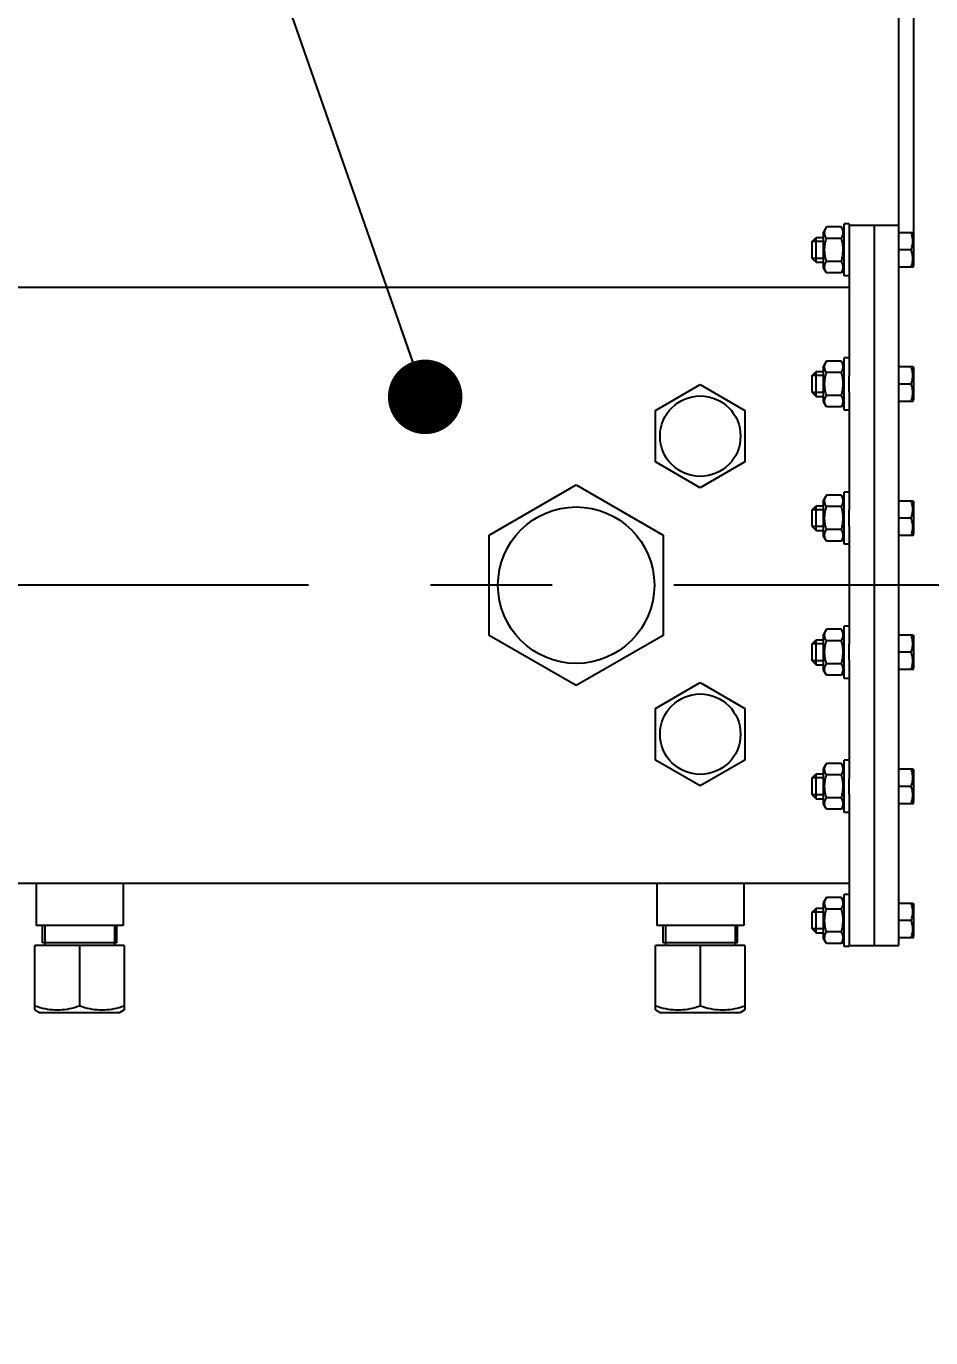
# Model space of a CAD drawing. Header units: millimetres. Extents: x 0 to 1189, y 0 to 841.
# Drawn here: x 1065.2 to 1101.6, y 705.6 to 758.4 of the extents above; entities that cross this region are included whole.
import ezdxf

# ---------------------------------------------------------------- set-up
doc = ezdxf.new("R2010")
doc.units = ezdxf.units.MM
doc.header["$LTSCALE"] = 65.395
doc.linetypes.add('CENTER', pattern=[0.6, 0.375, -0.075, 0.075, -0.075])
doc.layers.get('0').update_dxf_attribs({"linetype": 'CONTINUOUS'})
for name, color, linetype in [('ALL_AXIS', 7, 'CONTINUOUS'), ('ALL_CHAMFER', 7, 'CONTINUOUS'), ('ALL_DIMENSIONS', 7, 'CONTINUOUS')]:
    doc.layers.add(name, color=color, linetype=linetype)
doc.styles.get("Standard").update_dxf_attribs({"font": 'txt', "width": 0.7})
doc.dimstyles.new('DIMSTYLE_1', dxfattribs={"dimtxt": 3.5, "dimasz": 3, "dimexe": 0.18, "dimexo": 0.0625, "dimgap": 0.09, "dimtad": 1, "dimdec": 5, "dimlfac": 10, "dimdsep": 46, "dimtxsty": 'STANDARD', "dimblk": '_FILLED', "dimblk1": '_FILLED', "dimblk2": '_FILLED', "dimcen": 0.09, "dimadec": 0, "dimazin": 0, "dimtp": 2, "dimtm": 2, "dimtfac": 1, "dimtdec": 5, "dimtofl": 0, "dimtmove": 0, "dimatfit": 3, "dimldrblk": '_FILLED', "dimfxl": 1, "dimtolj": 1, "dimarcsym": 0})
doc.dimstyles.new('DIMSTYLE_5', dxfattribs={"dimtxt": 3.5, "dimasz": 3, "dimexe": 0.18, "dimexo": 0.0625, "dimgap": 0.09, "dimtad": 1, "dimdec": 5, "dimlfac": 10, "dimdsep": 46, "dimtxsty": 'STANDARD', "dimblk": '_FILLED', "dimblk1": '_FILLED', "dimblk2": '_FILLED', "dimcen": 0.09, "dimadec": 0, "dimazin": 0, "dimtp": 0.2, "dimtm": 0.2, "dimtfac": 1, "dimtdec": 5, "dimtofl": 0, "dimtmove": 0, "dimatfit": 3, "dimldrblk": '_FILLED', "dimfxl": 1, "dimtolj": 1, "dimarcsym": 0})
doc.dimstyles.get("Standard").update_dxf_attribs({"dimtxt": 3.5, "dimasz": 3, "dimexe": 0.18, "dimexo": 0.0625, "dimgap": 0.09, "dimtad": 1, "dimdec": 5, "dimdsep": 46, "dimtxsty": 'STANDARD', "dimblk": '_FILLED', "dimblk1": '_FILLED', "dimblk2": '_FILLED', "dimcen": 0.09, "dimadec": 0, "dimazin": 0, "dimtol": 1, "dimtp": 1e-05, "dimtm": 1e-05, "dimtfac": 1, "dimtdec": 5, "dimtofl": 0, "dimtmove": 0, "dimatfit": 3, "dimldrblk": '_FILLED', "dimfxl": 1, "dimtolj": 1, "dimarcsym": 0})

# ---------------------------------------------------------------- blocks, each defined once
blk = doc.blocks.new('_FILLED')
at = {"color": 0, "linetype": 'BYBLOCK'}
blk.add_solid([(0, 0), (-1, 0.167), (-1, -0.167)], dxfattribs=at)
blk = doc.blocks.new('*D7')
at = {"layer": 'ALL_DIMENSIONS', "color": 2, "linetype": 'CONTINUOUS'}
for p, q in [((27.718, 722.401), (27.718, 587.901)), ((1127.218, 613.901), (1127.218, 587.901)), ((27.718, 589.901), (577.468, 589.901)), ((1127.218, 589.901), (577.468, 589.901))]:
    blk.add_line(p, q, dxfattribs=at)
at = {"layer": 'ALL_DIMENSIONS', "color": 2, "linetype": 'CONTINUOUS', "xscale": 3, "yscale": 3, "zscale": 3, "rotation": 180}
blk.add_blockref('_FILLED', (27.718, 589.901), dxfattribs=at)
at = {"layer": 'ALL_DIMENSIONS', "color": 2, "linetype": 'CONTINUOUS', "xscale": 3, "yscale": 3, "zscale": 3}
blk.add_blockref('_FILLED', (1127.218, 589.901), dxfattribs=at)
blk = doc.blocks.new('*D8')
at = {"layer": 'ALL_DIMENSIONS', "color": 2, "linetype": 'CONTINUOUS'}
for p, q in [((27.718, 722.401), (27.718, 578.96)), ((1151.568, 722.551), (1151.568, 578.96)), ((27.718, 580.96), (589.643, 580.96)), ((1151.568, 580.96), (589.643, 580.96))]:
    blk.add_line(p, q, dxfattribs=at)
at = {"layer": 'ALL_DIMENSIONS', "color": 2, "linetype": 'CONTINUOUS', "xscale": 3, "yscale": 3, "zscale": 3, "rotation": 180}
blk.add_blockref('_FILLED', (27.718, 580.96), dxfattribs=at)
at = {"layer": 'ALL_DIMENSIONS', "color": 2, "linetype": 'CONTINUOUS', "xscale": 3, "yscale": 3, "zscale": 3}
blk.add_blockref('_FILLED', (1151.568, 580.96), dxfattribs=at)
blk = doc.blocks.new('*D10')
at = {"layer": 'ALL_DIMENSIONS', "color": 2, "linetype": 'CONTINUOUS'}
for p, q in [((1100.318, 771.657), (1100.318, 779.901)), ((1102.868, 749.251), (1102.868, 779.901)), ((1100.318, 777.901), (1086.454, 777.901)), ((1086.454, 777.901), (1101.593, 777.901)), ((1106.868, 777.901), (1101.593, 777.901)), ((1102.868, 777.901), (1106.868, 777.901)), ((1100.318, 750.401), (1100.318, 767.885))]:
    blk.add_line(p, q, dxfattribs=at)
at = {"layer": 'ALL_DIMENSIONS', "color": 2, "linetype": 'CONTINUOUS', "xscale": 3, "yscale": 3, "zscale": 3}
blk.add_blockref('_FILLED', (1100.318, 777.901), dxfattribs=at)
at = {"layer": 'ALL_DIMENSIONS', "color": 2, "linetype": 'CONTINUOUS', "xscale": 3, "yscale": 3, "zscale": 3, "rotation": 180}
blk.add_blockref('_FILLED', (1102.868, 777.901), dxfattribs=at)
blk = doc.blocks.new('*D11')
at = {"layer": 'ALL_DIMENSIONS', "color": 2, "linetype": 'CONTINUOUS'}
for p, q in [((1100.918, 749.401), (1100.918, 771.901)), ((1102.868, 751.251), (1102.868, 771.901)), ((1100.918, 769.901), (1085.385, 769.901)), ((1085.385, 769.901), (1101.893, 769.901)), ((1106.868, 769.901), (1101.893, 769.901)), ((1102.868, 769.901), (1106.868, 769.901))]:
    blk.add_line(p, q, dxfattribs=at)
at = {"layer": 'ALL_DIMENSIONS', "color": 2, "linetype": 'CONTINUOUS', "xscale": 3, "yscale": 3, "zscale": 3}
blk.add_blockref('_FILLED', (1100.918, 769.901), dxfattribs=at)
at = {"layer": 'ALL_DIMENSIONS', "color": 2, "linetype": 'CONTINUOUS', "xscale": 3, "yscale": 3, "zscale": 3, "rotation": 180}
blk.add_blockref('_FILLED', (1102.868, 769.901), dxfattribs=at)

msp = doc.modelspace()

# ---------------------------------------------------------------- linework, layer by layer
at = {"color": 7, "linetype": 'CONTINUOUS'}
for p, q in [((1098.3181797, 750.4007175), (1100.3181797, 750.4007175)), ((1098.3181797, 750.4007175), (1098.3181797, 744.3205492)), ((1099.3181797, 750.4007175), (1099.3181797, 721.4007175)), ((1100.3181797, 721.4007175), (1100.3181797, 750.4007175)), ((1097.3958208, 750.3244779), (1097.2781797, 750.1207175)), ((1097.2781797, 748.680723), (1097.2781797, 750.1207119)), ((1098.0005385, 750.3244779), (1097.3958208, 750.3244779)), ((1098.0005385, 749.8625977), (1097.3958208, 749.8625977)), ((1100.3181797, 750.1007175), (1100.8777651, 750.1007175)), ((1096.8181797, 749.0607175), (1096.8181797, 749.7407175)), ((1100.8152437, 749.4007175), (1100.3181797, 749.4007175)), ((1098.0005385, 748.9388372), (1097.3958208, 748.9388372)), ((1097.3958208, 748.476957), (1097.2781797, 748.6807175)), ((1098.0005385, 748.476957), (1097.3958208, 748.476957)), ((1100.8777651, 748.7007175), (1100.3181797, 748.7007175)), ((1063.3181797, 747.9007175), (1098.3181797, 747.9007175)), ((1097.3958208, 744.9244779), (1097.2781797, 744.7207175)), ((1097.2781797, 743.280723), (1097.2781797, 744.7207119)), ((1098.0005385, 744.9244779), (1097.3958208, 744.9244779)), ((1100.3181797, 744.7007175), (1100.8777651, 744.7007175)), ((1096.8181797, 743.6607175), (1096.8181797, 744.3407175)), ((1098.0005385, 744.4625977), (1097.3958208, 744.4625977)), ((1098.0005385, 743.5388372), (1097.3958208, 743.5388372)), ((1098.3181797, 743.6808857), (1098.3181797, 738.9205492)), ((1100.8152437, 744.0007175), (1100.3181797, 744.0007175)), ((1097.3958208, 743.076957), (1097.2781797, 743.2807175)), ((1098.0005385, 743.076957), (1097.3958208, 743.076957)), ((1100.8777651, 743.3007175), (1100.3181797, 743.3007175)), ((1097.3958208, 739.5244779), (1097.2781797, 739.3207175)), ((1097.2781797, 737.880723), (1097.2781797, 739.3207119)), ((1098.0005385, 739.5244779), (1097.3958208, 739.5244779)), ((1100.3181797, 739.3007175), (1100.8777651, 739.3007175)), ((1096.8181797, 738.2607175), (1096.8181797, 738.9407175)), ((1098.0005385, 739.0625977), (1097.3958208, 739.0625977)), ((1098.3181797, 738.2808857), (1098.3181797, 733.5205492)), ((1100.8152437, 738.6007175), (1100.3181797, 738.6007175)), ((1097.3958208, 737.676957), (1097.2781797, 737.8807175)), ((1098.0005385, 738.1388372), (1097.3958208, 738.1388372)), ((1100.8777651, 737.9007175), (1100.3181797, 737.9007175)), ((1098.0005385, 737.676957), (1097.3958208, 737.676957)), ((1097.3958208, 734.1244779), (1097.2781797, 733.9207175)), ((1098.0005385, 734.1244779), (1097.3958208, 734.1244779)), ((1096.8181797, 732.8607175), (1096.8181797, 733.5407175)), ((1097.2781797, 732.480723), (1097.2781797, 733.9207119)), ((1098.0005385, 733.6625977), (1097.3958208, 733.6625977)), ((1100.3181797, 733.9007175), (1100.8777651, 733.9007175)), ((1100.8152437, 733.2007175), (1100.3181797, 733.2007175)), ((1097.3958208, 732.276957), (1097.2781797, 732.4807175)), ((1098.0005385, 732.7388372), (1097.3958208, 732.7388372)), ((1098.3181797, 732.8808857), (1098.3181797, 728.1205492)), ((1100.8777651, 732.5007175), (1100.3181797, 732.5007175)), ((1098.0005385, 732.276957), (1097.3958208, 732.276957)), ((1097.3958208, 728.7244779), (1097.2781797, 728.5207175)), ((1098.0005385, 728.7244779), (1097.3958208, 728.7244779)), ((1097.2781797, 727.080723), (1097.2781797, 728.5207119)), ((1098.0005385, 728.2625977), (1097.3958208, 728.2625977)), ((1100.3181797, 728.5007175), (1100.8777651, 728.5007175)), ((1096.8181797, 727.4607175), (1096.8181797, 728.1407175)), ((1100.8152437, 727.8007175), (1100.3181797, 727.8007175)), ((1098.0005385, 727.3388372), (1097.3958208, 727.3388372)), ((1098.3181797, 727.4808857), (1098.3181797, 721.4007175)), ((1097.3958208, 726.876957), (1097.2781797, 727.0807175)), ((1098.0005385, 726.876957), (1097.3958208, 726.876957)), ((1100.8777651, 727.1007175), (1100.3181797, 727.1007175)), ((1063.3181797, 723.9007175), (1098.3181797, 723.9007175)), ((1097.3958208, 723.3244779), (1097.2781797, 723.1207175)), ((1097.2781797, 721.680723), (1097.2781797, 723.1207119)), ((1098.0005385, 723.3244779), (1097.3958208, 723.3244779)), ((1100.3181797, 723.1007175), (1100.8777651, 723.1007175)), ((1096.8181797, 722.0607175), (1096.8181797, 722.7407175)), ((1098.0005385, 722.8625977), (1097.3958208, 722.8625977)), ((1100.8152437, 722.4007175), (1100.3181797, 722.4007175)), ((1098.0005385, 721.9388372), (1097.3958208, 721.9388372)), ((1069.1181797, 721.4007175), (1065.5181797, 721.4007175)), ((1068.8181797, 721.5007175), (1065.8181797, 721.5007175)), ((1094.1181797, 721.4007175), (1090.5181797, 721.4007175)), ((1093.8181797, 721.5007175), (1090.8181797, 721.5007175)), ((1097.3958208, 721.476957), (1097.2781797, 721.6807175)), ((1098.0005385, 721.476957), (1097.3958208, 721.476957)), ((1098.3181797, 721.4007175), (1100.3181797, 721.4007175)), ((1100.8777651, 721.7007175), (1100.3181797, 721.7007175))]:
    msp.add_line(p, q, dxfattribs=at)
at = {"color": 2, "linetype": 'CONTINUOUS'}
for p, q in [((1097.2781797, 749.7407175), (1096.8181797, 749.7407175)), ((1097.2781797, 749.0607175), (1096.8181797, 749.0607175)), ((1097.2781797, 744.3407175), (1096.8181797, 744.3407175)), ((1097.2781797, 743.6607175), (1096.8181797, 743.6607175)), ((1097.2781797, 738.9407175), (1096.8181797, 738.9407175)), ((1097.2781797, 738.2607175), (1096.8181797, 738.2607175)), ((1097.2781797, 733.5407175), (1096.8181797, 733.5407175)), ((1097.2781797, 732.8607175), (1096.8181797, 732.8607175)), ((1097.2781797, 728.1407175), (1096.8181797, 728.1407175)), ((1097.2781797, 727.4607175), (1096.8181797, 727.4607175)), ((1097.2781797, 722.7407175), (1096.8181797, 722.7407175)), ((1065.9181797, 722.2007175), (1065.9181797, 721.5007175)), ((1068.7181797, 722.2007175), (1068.7181797, 721.5007175)), ((1090.9181797, 722.2007175), (1090.9181797, 721.5007175)), ((1093.7181797, 722.2007175), (1093.7181797, 721.5007175)), ((1097.2781797, 722.0607175), (1096.8181797, 722.0607175))]:
    msp.add_line(p, q, dxfattribs=at)
at = {"color": 7, "linetype": 'CONTINUOUS'}
for points in [[(1097.3958208, 749.8625977), (1097.3823486, 749.8869021), (1097.3702961, 749.9107751), (1097.3596754, 749.9341604), (1097.3504503, 749.9572265), (1097.3425774, 749.9801069), (1097.3360895, 750.0028505), (1097.3309941, 750.0255479), (1097.3273242, 750.0482071), (1097.3251136, 750.0708691), (1097.3243677, 750.0935255), (1097.3251118, 750.1161802), (1097.3273202, 750.1388376), (1097.3309866, 750.1614894), (1097.3360776, 750.1841782), (1097.3425601, 750.2069138), (1097.3504266, 750.2297856), (1097.3596403, 750.2528353), (1097.3702559, 750.2762167), (1097.3823214, 750.3001185), (1097.3958208, 750.3244779)], [(1097.3958208, 748.9388372), (1097.3823116, 748.9875935), (1097.3702392, 749.0354293), (1097.3596196, 749.0822195), (1097.3504047, 749.1283396), (1097.3425397, 749.1740952), (1097.3360604, 749.219571), (1097.3309737, 749.2649466), (1097.327312, 749.3102434), (1097.325108, 749.3555479), (1097.3243677, 749.4008444), (1097.3251165, 749.446144), (1097.3273291, 749.4914538), (1097.3309999, 749.5367573), (1097.3360952, 749.5821367), (1097.3425821, 749.6276089), (1097.3504529, 749.6733543), (1097.359674, 749.7194669), (1097.3702916, 749.7662239), (1097.3823449, 749.8139728), (1097.3958208, 749.8625977)], [(1098.0005385, 749.8625977), (1098.0171857, 749.892946), (1098.0316148, 749.9226675), (1098.0438101, 749.9516566), (1098.0538181, 749.9802298), (1098.0617076, 750.0086606), (1098.0673962, 750.0369723), (1098.0708306, 750.0652858), (1098.0719916, 750.0935822), (1098.0708235, 750.1218775), (1098.0673825, 750.1501878), (1098.0616883, 750.1784951), (1098.0537955, 750.2069177), (1098.0437885, 750.2354754), (1098.0315976, 750.2644459), (1098.0171757, 750.2941489), (1098.0005385, 750.3244779)], [(1098.0719916, 749.4007175), (1098.0707781, 749.4579236), (1098.067298, 749.515057), (1098.0615152, 749.5720538), (1098.0535383, 749.6291053), (1098.0434768, 749.6862021), (1098.0312911, 749.7438823), (1098.016978, 749.8027477), (1098.0005385, 749.8625977)], [(1100.8152437, 749.4007175), (1100.8297651, 749.4465495), (1100.8423681, 749.4914994), (1100.8530452, 749.535425), (1100.8618194, 749.5787527), (1100.8687336, 749.621845), (1100.8737218, 749.6647513), (1100.8767376, 749.7076497), (1100.8777651, 749.7505161), (1100.8767573, 749.7933745), (1100.8737615, 749.8362587), (1100.8687953, 749.8791477), (1100.8619016, 749.9222301), (1100.8531501, 749.9655485), (1100.8424769, 750.0095202), (1100.8298364, 750.0546304), (1100.8152437, 750.1007175)], [(1098.0005385, 748.9388372), (1098.0139185, 748.9870879), (1098.0259115, 749.0345601), (1098.0365084, 749.0811411), (1098.0457363, 749.1271688), (1098.0536334, 749.1729147), (1098.0601575, 749.2184656), (1098.065293, 749.2639962), (1098.0689999, 749.309515), (1098.0712271, 749.3550971), (1098.0719916, 749.4007175)], [(1100.8152437, 748.7007175), (1100.8298206, 748.7467501), (1100.8424511, 748.7918159), (1100.8531203, 748.8357517), (1100.8618728, 748.8790467), (1100.8687726, 748.9221246), (1100.8737469, 748.9650193), (1100.8767502, 749.0079125), (1100.8777651, 749.050784), (1100.8767431, 749.093666), (1100.8737313, 749.1365819), (1100.8687456, 749.1795046), (1100.8618312, 749.2226174), (1100.8530512, 749.2659796), (1100.8423682, 749.3099352), (1100.8297637, 749.3548933), (1100.8152437, 749.4007175)], [(1097.3958208, 748.476957), (1097.380917, 748.5039723), (1097.3677722, 748.5304584), (1097.3564026, 748.556335), (1097.3467596, 748.5818432), (1097.3387809, 748.6071846), (1097.3325233, 748.6323971), (1097.3280114, 748.6575865), (1097.3252796, 748.6827498), (1097.3243755, 748.7079228), (1097.3252833, 748.7330954), (1097.3280188, 748.7582582), (1097.3325337, 748.7834458), (1097.3387935, 748.8086543), (1097.346773, 748.8339897), (1097.3564143, 748.8594883), (1097.3677808, 748.8853543), (1097.3809218, 748.9118309), (1097.3958208, 748.9388372)], [(1098.0005385, 748.476957), (1098.0171857, 748.5073054), (1098.0316148, 748.5370269), (1098.0438101, 748.566016), (1098.0538181, 748.5945891), (1098.0617076, 748.6230199), (1098.0673962, 748.6513317), (1098.0708306, 748.6796451), (1098.0719916, 748.7079415), (1098.0708235, 748.7362368), (1098.0673825, 748.7645471), (1098.0616883, 748.7928544), (1098.0537955, 748.8212771), (1098.0437885, 748.8498348), (1098.0315976, 748.8788053), (1098.0171757, 748.9085083), (1098.0005385, 748.9388372)], [(1097.3958208, 744.4625977), (1097.3823486, 744.4869021), (1097.3702961, 744.5107751), (1097.3596754, 744.5341604), (1097.3504503, 744.5572265), (1097.3425774, 744.5801069), (1097.3360895, 744.6028505), (1097.3309941, 744.6255479), (1097.3273242, 744.6482071), (1097.3251136, 744.6708691), (1097.3243677, 744.6935255), (1097.3251118, 744.7161802), (1097.3273202, 744.7388376), (1097.3309866, 744.7614894), (1097.3360776, 744.7841782), (1097.3425601, 744.8069138), (1097.3504266, 744.8297856), (1097.3596403, 744.8528353), (1097.3702559, 744.8762167), (1097.3823214, 744.9001185), (1097.3958208, 744.9244779)], [(1098.0005385, 744.4625977), (1098.0171857, 744.492946), (1098.0316148, 744.5226675), (1098.0438101, 744.5516566), (1098.0538181, 744.5802298), (1098.0617076, 744.6086606), (1098.0673962, 744.6369723), (1098.0708306, 744.6652858), (1098.0719916, 744.6935822), (1098.0708235, 744.7218775), (1098.0673825, 744.7501878), (1098.0616883, 744.7784951), (1098.0537955, 744.8069177), (1098.0437885, 744.8354754), (1098.0315976, 744.8644459), (1098.0171757, 744.8941489), (1098.0005385, 744.9244779)], [(1100.8152437, 744.0007175), (1100.8297651, 744.0465495), (1100.8423681, 744.0914994), (1100.8530452, 744.135425), (1100.8618194, 744.1787527), (1100.8687336, 744.221845), (1100.8737218, 744.2647513), (1100.8767376, 744.3076497), (1100.8777651, 744.3505161), (1100.8767573, 744.3933745), (1100.8737615, 744.4362587), (1100.8687953, 744.4791477), (1100.8619016, 744.5222301), (1100.8531501, 744.5655485), (1100.8424769, 744.6095202), (1100.8298364, 744.6546304), (1100.8152437, 744.7007175)], [(1097.3958208, 743.5388372), (1097.3823116, 743.5875935), (1097.3702392, 743.6354293), (1097.3596196, 743.6822195), (1097.3504047, 743.7283396), (1097.3425397, 743.7740952), (1097.3360604, 743.819571), (1097.3309737, 743.8649466), (1097.327312, 743.9102434), (1097.325108, 743.9555479), (1097.3243677, 744.0008444), (1097.3251165, 744.046144), (1097.3273291, 744.0914538), (1097.3309999, 744.1367573), (1097.3360952, 744.1821367), (1097.3425821, 744.2276089), (1097.3504529, 744.2733543), (1097.359674, 744.3194669), (1097.3702916, 744.3662239), (1097.3823449, 744.4139728), (1097.3958208, 744.4625977)], [(1098.0719916, 744.0007175), (1098.0707781, 744.0579236), (1098.067298, 744.115057), (1098.0615152, 744.1720538), (1098.0535383, 744.2291053), (1098.0434768, 744.2862021), (1098.0312911, 744.3438823), (1098.016978, 744.4027477), (1098.0005385, 744.4625977)], [(1097.3958208, 743.076957), (1097.380917, 743.1039723), (1097.3677722, 743.1304584), (1097.3564026, 743.156335), (1097.3467596, 743.1818432), (1097.3387809, 743.2071846), (1097.3325233, 743.2323971), (1097.3280114, 743.2575865), (1097.3252796, 743.2827498), (1097.3243755, 743.3079228), (1097.3252833, 743.3330954), (1097.3280188, 743.3582582), (1097.3325337, 743.3834458), (1097.3387935, 743.4086543), (1097.346773, 743.4339897), (1097.3564143, 743.4594883), (1097.3677808, 743.4853543), (1097.3809218, 743.5118309), (1097.3958208, 743.5388372)], [(1098.0005385, 743.5388372), (1098.0139185, 743.5870879), (1098.0259115, 743.6345601), (1098.0365084, 743.6811411), (1098.0457363, 743.7271688), (1098.0536334, 743.7729147), (1098.0601575, 743.8184656), (1098.065293, 743.8639962), (1098.0689999, 743.909515), (1098.0712271, 743.9550971), (1098.0719916, 744.0007175)], [(1098.0005385, 743.076957), (1098.0171857, 743.1073054), (1098.0316148, 743.1370269), (1098.0438101, 743.166016), (1098.0538181, 743.1945891), (1098.0617076, 743.2230199), (1098.0673962, 743.2513317), (1098.0708306, 743.2796451), (1098.0719916, 743.3079415), (1098.0708235, 743.3362368), (1098.0673825, 743.3645471), (1098.0616883, 743.3928544), (1098.0537955, 743.4212771), (1098.0437885, 743.4498348), (1098.0315976, 743.4788053), (1098.0171757, 743.5085083), (1098.0005385, 743.5388372)], [(1100.8152437, 743.3007175), (1100.8298206, 743.3467501), (1100.8424511, 743.3918159), (1100.8531203, 743.4357517), (1100.8618728, 743.4790467), (1100.8687726, 743.5221246), (1100.8737469, 743.5650193), (1100.8767502, 743.6079125), (1100.8777651, 743.650784), (1100.8767431, 743.693666), (1100.8737313, 743.7365819), (1100.8687456, 743.7795046), (1100.8618312, 743.8226174), (1100.8530512, 743.8659796), (1100.8423682, 743.9099352), (1100.8297637, 743.9548933), (1100.8152437, 744.0007175)], [(1097.3958208, 739.0625977), (1097.3823486, 739.0869021), (1097.3702961, 739.1107751), (1097.3596754, 739.1341604), (1097.3504503, 739.1572265), (1097.3425774, 739.1801069), (1097.3360895, 739.2028505), (1097.3309941, 739.2255479), (1097.3273242, 739.2482071), (1097.3251136, 739.2708691), (1097.3243677, 739.2935255), (1097.3251118, 739.3161802), (1097.3273202, 739.3388376), (1097.3309866, 739.3614894), (1097.3360776, 739.3841782), (1097.3425601, 739.4069138), (1097.3504266, 739.4297856), (1097.3596403, 739.4528353), (1097.3702559, 739.4762167), (1097.3823214, 739.5001185), (1097.3958208, 739.5244779)], [(1098.0005385, 739.0625977), (1098.0171857, 739.092946), (1098.0316148, 739.1226675), (1098.0438101, 739.1516566), (1098.0538181, 739.1802298), (1098.0617076, 739.2086606), (1098.0673962, 739.2369723), (1098.0708306, 739.2652858), (1098.0719916, 739.2935822), (1098.0708235, 739.3218775), (1098.0673825, 739.3501878), (1098.0616883, 739.3784951), (1098.0537955, 739.4069177), (1098.0437885, 739.4354754), (1098.0315976, 739.4644459), (1098.0171757, 739.4941489), (1098.0005385, 739.5244779)], [(1100.8152437, 738.6007175), (1100.8297651, 738.6465495), (1100.8423681, 738.6914994), (1100.8530452, 738.735425), (1100.8618194, 738.7787527), (1100.8687336, 738.821845), (1100.8737218, 738.8647513), (1100.8767376, 738.9076497), (1100.8777651, 738.9505161), (1100.8767573, 738.9933745), (1100.8737615, 739.0362587), (1100.8687953, 739.0791477), (1100.8619016, 739.1222301), (1100.8531501, 739.1655485), (1100.8424769, 739.2095202), (1100.8298364, 739.2546304), (1100.8152437, 739.3007175)], [(1097.3958208, 738.1388372), (1097.3823116, 738.1875935), (1097.3702392, 738.2354293), (1097.3596196, 738.2822195), (1097.3504047, 738.3283396), (1097.3425397, 738.3740952), (1097.3360604, 738.419571), (1097.3309737, 738.4649466), (1097.327312, 738.5102434), (1097.325108, 738.5555479), (1097.3243677, 738.6008444), (1097.3251165, 738.646144), (1097.3273291, 738.6914538), (1097.3309999, 738.7367573), (1097.3360952, 738.7821367), (1097.3425821, 738.8276089), (1097.3504529, 738.8733543), (1097.359674, 738.9194669), (1097.3702916, 738.9662239), (1097.3823449, 739.0139728), (1097.3958208, 739.0625977)], [(1098.0719916, 738.6007175), (1098.0707781, 738.6579236), (1098.067298, 738.715057), (1098.0615152, 738.7720538), (1098.0535383, 738.8291053), (1098.0434768, 738.8862021), (1098.0312911, 738.9438823), (1098.016978, 739.0027477), (1098.0005385, 739.0625977)], [(1098.0005385, 738.1388372), (1098.0139185, 738.1870879), (1098.0259115, 738.2345601), (1098.0365084, 738.2811411), (1098.0457363, 738.3271688), (1098.0536334, 738.3729147), (1098.0601575, 738.4184656), (1098.065293, 738.4639962), (1098.0689999, 738.509515), (1098.0712271, 738.5550971), (1098.0719916, 738.6007175)], [(1100.8152437, 737.9007175), (1100.8298206, 737.9467501), (1100.8424511, 737.9918159), (1100.8531203, 738.0357517), (1100.8618728, 738.0790467), (1100.8687726, 738.1221246), (1100.8737469, 738.1650193), (1100.8767502, 738.2079125), (1100.8777651, 738.250784), (1100.8767431, 738.293666), (1100.8737313, 738.3365819), (1100.8687456, 738.3795046), (1100.8618312, 738.4226174), (1100.8530512, 738.4659796), (1100.8423682, 738.5099352), (1100.8297637, 738.5548933), (1100.8152437, 738.6007175)], [(1097.3958208, 737.676957), (1097.380917, 737.7039723), (1097.3677722, 737.7304584), (1097.3564026, 737.756335), (1097.3467596, 737.7818432), (1097.3387809, 737.8071846), (1097.3325233, 737.8323971), (1097.3280114, 737.8575865), (1097.3252796, 737.8827498), (1097.3243755, 737.9079228), (1097.3252833, 737.9330954), (1097.3280188, 737.9582582), (1097.3325337, 737.9834458), (1097.3387935, 738.0086543), (1097.346773, 738.0339897), (1097.3564143, 738.0594883), (1097.3677808, 738.0853543), (1097.3809218, 738.1118309), (1097.3958208, 738.1388372)], [(1098.0005385, 737.676957), (1098.0171857, 737.7073054), (1098.0316148, 737.7370269), (1098.0438101, 737.766016), (1098.0538181, 737.7945891), (1098.0617076, 737.8230199), (1098.0673962, 737.8513317), (1098.0708306, 737.8796451), (1098.0719916, 737.9079415), (1098.0708235, 737.9362368), (1098.0673825, 737.9645471), (1098.0616883, 737.9928544), (1098.0537955, 738.0212771), (1098.0437885, 738.0498348), (1098.0315976, 738.0788053), (1098.0171757, 738.1085083), (1098.0005385, 738.1388372)], [(1097.3958208, 733.6625977), (1097.3823486, 733.6869021), (1097.3702961, 733.7107751), (1097.3596754, 733.7341604), (1097.3504503, 733.7572265), (1097.3425774, 733.7801069), (1097.3360895, 733.8028505), (1097.3309941, 733.8255479), (1097.3273242, 733.8482071), (1097.3251136, 733.8708691), (1097.3243677, 733.8935255), (1097.3251118, 733.9161802), (1097.3273202, 733.9388376), (1097.3309866, 733.9614894), (1097.3360776, 733.9841782), (1097.3425601, 734.0069138), (1097.3504266, 734.0297856), (1097.3596403, 734.0528353), (1097.3702559, 734.0762167), (1097.3823214, 734.1001185), (1097.3958208, 734.1244779)], [(1098.0005385, 733.6625977), (1098.0171857, 733.692946), (1098.0316148, 733.7226675), (1098.0438101, 733.7516566), (1098.0538181, 733.7802298), (1098.0617076, 733.8086606), (1098.0673962, 733.8369723), (1098.0708306, 733.8652858), (1098.0719916, 733.8935822), (1098.0708235, 733.9218775), (1098.0673825, 733.9501878), (1098.0616883, 733.9784951), (1098.0537955, 734.0069177), (1098.0437885, 734.0354754), (1098.0315976, 734.0644459), (1098.0171757, 734.0941489), (1098.0005385, 734.1244779)], [(1097.3958208, 732.7388372), (1097.3823116, 732.7875935), (1097.3702392, 732.8354293), (1097.3596196, 732.8822195), (1097.3504047, 732.9283396), (1097.3425397, 732.9740952), (1097.3360604, 733.019571), (1097.3309737, 733.0649466), (1097.327312, 733.1102434), (1097.325108, 733.1555479), (1097.3243677, 733.2008444), (1097.3251165, 733.246144), (1097.3273291, 733.2914538), (1097.3309999, 733.3367573), (1097.3360952, 733.3821367), (1097.3425821, 733.4276089), (1097.3504529, 733.4733543), (1097.359674, 733.5194669), (1097.3702916, 733.5662239), (1097.3823449, 733.6139728), (1097.3958208, 733.6625977)], [(1098.0719916, 733.2007175), (1098.0707781, 733.2579236), (1098.067298, 733.315057), (1098.0615152, 733.3720538), (1098.0535383, 733.4291053), (1098.0434768, 733.4862021), (1098.0312911, 733.5438823), (1098.016978, 733.6027477), (1098.0005385, 733.6625977)], [(1100.8152437, 733.2007175), (1100.8297651, 733.2465495), (1100.8423681, 733.2914994), (1100.8530452, 733.335425), (1100.8618194, 733.3787527), (1100.8687336, 733.421845), (1100.8737218, 733.4647513), (1100.8767376, 733.5076497), (1100.8777651, 733.5505161), (1100.8767573, 733.5933745), (1100.8737615, 733.6362587), (1100.8687953, 733.6791477), (1100.8619016, 733.7222301), (1100.8531501, 733.7655485), (1100.8424769, 733.8095202), (1100.8298364, 733.8546304), (1100.8152437, 733.9007175)], [(1098.0005385, 732.7388372), (1098.0139185, 732.7870879), (1098.0259115, 732.8345601), (1098.0365084, 732.8811411), (1098.0457363, 732.9271688), (1098.0536334, 732.9729147), (1098.0601575, 733.0184656), (1098.065293, 733.0639962), (1098.0689999, 733.109515), (1098.0712271, 733.1550971), (1098.0719916, 733.2007175)], [(1100.8152437, 732.5007175), (1100.8298206, 732.5467501), (1100.8424511, 732.5918159), (1100.8531203, 732.6357517), (1100.8618728, 732.6790467), (1100.8687726, 732.7221246), (1100.8737469, 732.7650193), (1100.8767502, 732.8079125), (1100.8777651, 732.850784), (1100.8767431, 732.893666), (1100.8737313, 732.9365819), (1100.8687456, 732.9795046), (1100.8618312, 733.0226174), (1100.8530512, 733.0659796), (1100.8423682, 733.1099352), (1100.8297637, 733.1548933), (1100.8152437, 733.2007175)], [(1097.3958208, 732.276957), (1097.380917, 732.3039723), (1097.3677722, 732.3304584), (1097.3564026, 732.356335), (1097.3467596, 732.3818432), (1097.3387809, 732.4071846), (1097.3325233, 732.4323971), (1097.3280114, 732.4575865), (1097.3252796, 732.4827498), (1097.3243755, 732.5079228), (1097.3252833, 732.5330954), (1097.3280188, 732.5582582), (1097.3325337, 732.5834458), (1097.3387935, 732.6086543), (1097.346773, 732.6339897), (1097.3564143, 732.6594883), (1097.3677808, 732.6853543), (1097.3809218, 732.7118309), (1097.3958208, 732.7388372)], [(1098.0005385, 732.276957), (1098.0171857, 732.3073054), (1098.0316148, 732.3370269), (1098.0438101, 732.366016), (1098.0538181, 732.3945891), (1098.0617076, 732.4230199), (1098.0673962, 732.4513317), (1098.0708306, 732.4796451), (1098.0719916, 732.5079415), (1098.0708235, 732.5362368), (1098.0673825, 732.5645471), (1098.0616883, 732.5928544), (1098.0537955, 732.6212771), (1098.0437885, 732.6498348), (1098.0315976, 732.6788053), (1098.0171757, 732.7085083), (1098.0005385, 732.7388372)], [(1097.3958208, 728.2625977), (1097.3823486, 728.2869021), (1097.3702961, 728.3107751), (1097.3596754, 728.3341604), (1097.3504503, 728.3572265), (1097.3425774, 728.3801069), (1097.3360895, 728.4028505), (1097.3309941, 728.4255479), (1097.3273242, 728.4482071), (1097.3251136, 728.4708691), (1097.3243677, 728.4935255), (1097.3251118, 728.5161802), (1097.3273202, 728.5388376), (1097.3309866, 728.5614894), (1097.3360776, 728.5841782), (1097.3425601, 728.6069138), (1097.3504266, 728.6297856), (1097.3596403, 728.6528353), (1097.3702559, 728.6762167), (1097.3823214, 728.7001185), (1097.3958208, 728.7244779)], [(1098.0005385, 728.2625977), (1098.0171857, 728.292946), (1098.0316148, 728.3226675), (1098.0438101, 728.3516566), (1098.0538181, 728.3802298), (1098.0617076, 728.4086606), (1098.0673962, 728.4369723), (1098.0708306, 728.4652858), (1098.0719916, 728.4935822), (1098.0708235, 728.5218775), (1098.0673825, 728.5501878), (1098.0616883, 728.5784951), (1098.0537955, 728.6069177), (1098.0437885, 728.6354754), (1098.0315976, 728.6644459), (1098.0171757, 728.6941489), (1098.0005385, 728.7244779)], [(1097.3958208, 727.3388372), (1097.3823116, 727.3875935), (1097.3702392, 727.4354293), (1097.3596196, 727.4822195), (1097.3504047, 727.5283396), (1097.3425397, 727.5740952), (1097.3360604, 727.619571), (1097.3309737, 727.6649466), (1097.327312, 727.7102434), (1097.325108, 727.7555479), (1097.3243677, 727.8008444), (1097.3251165, 727.846144), (1097.3273291, 727.8914538), (1097.3309999, 727.9367573), (1097.3360952, 727.9821367), (1097.3425821, 728.0276089), (1097.3504529, 728.0733543), (1097.359674, 728.1194669), (1097.3702916, 728.1662239), (1097.3823449, 728.2139728), (1097.3958208, 728.2625977)], [(1098.0719916, 727.8007175), (1098.0707781, 727.8579236), (1098.067298, 727.915057), (1098.0615152, 727.9720538), (1098.0535383, 728.0291053), (1098.0434768, 728.0862021), (1098.0312911, 728.1438823), (1098.016978, 728.2027477), (1098.0005385, 728.2625977)], [(1100.8152437, 727.8007175), (1100.8297651, 727.8465495), (1100.8423681, 727.8914994), (1100.8530452, 727.935425), (1100.8618194, 727.9787527), (1100.8687336, 728.021845), (1100.8737218, 728.0647513), (1100.8767376, 728.1076497), (1100.8777651, 728.1505161), (1100.8767573, 728.1933745), (1100.8737615, 728.2362587), (1100.8687953, 728.2791477), (1100.8619016, 728.3222301), (1100.8531501, 728.3655485), (1100.8424769, 728.4095202), (1100.8298364, 728.4546304), (1100.8152437, 728.5007175)], [(1098.0005385, 727.3388372), (1098.0139185, 727.3870879), (1098.0259115, 727.4345601), (1098.0365084, 727.4811411), (1098.0457363, 727.5271688), (1098.0536334, 727.5729147), (1098.0601575, 727.6184656), (1098.065293, 727.6639962), (1098.0689999, 727.709515), (1098.0712271, 727.7550971), (1098.0719916, 727.8007175)], [(1100.8152437, 727.1007175), (1100.8298206, 727.1467501), (1100.8424511, 727.1918159), (1100.8531203, 727.2357517), (1100.8618728, 727.2790467), (1100.8687726, 727.3221246), (1100.8737469, 727.3650193), (1100.8767502, 727.4079125), (1100.8777651, 727.450784), (1100.8767431, 727.493666), (1100.8737313, 727.5365819), (1100.8687456, 727.5795046), (1100.8618312, 727.6226174), (1100.8530512, 727.6659796), (1100.8423682, 727.7099352), (1100.8297637, 727.7548933), (1100.8152437, 727.8007175)], [(1097.3958208, 726.876957), (1097.380917, 726.9039723), (1097.3677722, 726.9304584), (1097.3564026, 726.956335), (1097.3467596, 726.9818432), (1097.3387809, 727.0071846), (1097.3325233, 727.0323971), (1097.3280114, 727.0575865), (1097.3252796, 727.0827498), (1097.3243755, 727.1079228), (1097.3252833, 727.1330954), (1097.3280188, 727.1582582), (1097.3325337, 727.1834458), (1097.3387935, 727.2086543), (1097.346773, 727.2339897), (1097.3564143, 727.2594883), (1097.3677808, 727.2853543), (1097.3809218, 727.3118309), (1097.3958208, 727.3388372)], [(1098.0005385, 726.876957), (1098.0171857, 726.9073054), (1098.0316148, 726.9370269), (1098.0438101, 726.966016), (1098.0538181, 726.9945891), (1098.0617076, 727.0230199), (1098.0673962, 727.0513317), (1098.0708306, 727.0796451), (1098.0719916, 727.1079415), (1098.0708235, 727.1362368), (1098.0673825, 727.1645471), (1098.0616883, 727.1928544), (1098.0537955, 727.2212771), (1098.0437885, 727.2498348), (1098.0315976, 727.2788053), (1098.0171757, 727.3085083), (1098.0005385, 727.3388372)], [(1097.3958208, 722.8625977), (1097.3823486, 722.8869021), (1097.3702961, 722.9107751), (1097.3596754, 722.9341604), (1097.3504503, 722.9572265), (1097.3425774, 722.9801069), (1097.3360895, 723.0028505), (1097.3309941, 723.0255479), (1097.3273242, 723.0482071), (1097.3251136, 723.0708691), (1097.3243677, 723.0935255), (1097.3251118, 723.1161802), (1097.3273202, 723.1388376), (1097.3309866, 723.1614894), (1097.3360776, 723.1841782), (1097.3425601, 723.2069138), (1097.3504266, 723.2297856), (1097.3596403, 723.2528353), (1097.3702559, 723.2762167), (1097.3823214, 723.3001185), (1097.3958208, 723.3244779)], [(1098.0005385, 722.8625977), (1098.0171857, 722.892946), (1098.0316148, 722.9226675), (1098.0438101, 722.9516566), (1098.0538181, 722.9802298), (1098.0617076, 723.0086606), (1098.0673962, 723.0369723), (1098.0708306, 723.0652858), (1098.0719916, 723.0935822), (1098.0708235, 723.1218775), (1098.0673825, 723.1501878), (1098.0616883, 723.1784951), (1098.0537955, 723.2069177), (1098.0437885, 723.2354754), (1098.0315976, 723.2644459), (1098.0171757, 723.2941489), (1098.0005385, 723.3244779)], [(1100.8152437, 722.4007175), (1100.8297651, 722.4465495), (1100.8423681, 722.4914994), (1100.8530452, 722.535425), (1100.8618194, 722.5787527), (1100.8687336, 722.621845), (1100.8737218, 722.6647513), (1100.8767376, 722.7076497), (1100.8777651, 722.7505161), (1100.8767573, 722.7933745), (1100.8737615, 722.8362587), (1100.8687953, 722.8791477), (1100.8619016, 722.9222301), (1100.8531501, 722.9655485), (1100.8424769, 723.0095202), (1100.8298364, 723.0546304), (1100.8152437, 723.1007175)], [(1097.3958208, 721.9388372), (1097.3823116, 721.9875935), (1097.3702392, 722.0354293), (1097.3596196, 722.0822195), (1097.3504047, 722.1283396), (1097.3425397, 722.1740952), (1097.3360604, 722.219571), (1097.3309737, 722.2649466), (1097.327312, 722.3102434), (1097.325108, 722.3555479), (1097.3243677, 722.4008444), (1097.3251165, 722.446144), (1097.3273291, 722.4914538), (1097.3309999, 722.5367573), (1097.3360952, 722.5821367), (1097.3425821, 722.6276089), (1097.3504529, 722.6733543), (1097.359674, 722.7194669), (1097.3702916, 722.7662239), (1097.3823449, 722.8139728), (1097.3958208, 722.8625977)], [(1098.0719916, 722.4007175), (1098.0707781, 722.4579236), (1098.067298, 722.515057), (1098.0615152, 722.5720538), (1098.0535383, 722.6291053), (1098.0434768, 722.6862021), (1098.0312911, 722.7438823), (1098.016978, 722.8027477), (1098.0005385, 722.8625977)], [(1098.0005385, 721.9388372), (1098.0139185, 721.9870879), (1098.0259115, 722.0345601), (1098.0365084, 722.0811411), (1098.0457363, 722.1271688), (1098.0536334, 722.1729147), (1098.0601575, 722.2184656), (1098.065293, 722.2639962), (1098.0689999, 722.309515), (1098.0712271, 722.3550971), (1098.0719916, 722.4007175)], [(1100.8152437, 721.7007175), (1100.8298206, 721.7467501), (1100.8424511, 721.7918159), (1100.8531203, 721.8357517), (1100.8618728, 721.8790467), (1100.8687726, 721.9221246), (1100.8737469, 721.9650193), (1100.8767502, 722.0079125), (1100.8777651, 722.050784), (1100.8767431, 722.093666), (1100.8737313, 722.1365819), (1100.8687456, 722.1795046), (1100.8618312, 722.2226174), (1100.8530512, 722.2659796), (1100.8423682, 722.3099352), (1100.8297637, 722.3548933), (1100.8152437, 722.4007175)], [(1097.3958208, 721.476957), (1097.380917, 721.5039723), (1097.3677722, 721.5304584), (1097.3564026, 721.556335), (1097.3467596, 721.5818432), (1097.3387809, 721.6071846), (1097.3325233, 721.6323971), (1097.3280114, 721.6575865), (1097.3252796, 721.6827498), (1097.3243755, 721.7079228), (1097.3252833, 721.7330954), (1097.3280188, 721.7582582), (1097.3325337, 721.7834458), (1097.3387935, 721.8086543), (1097.346773, 721.8339897), (1097.3564143, 721.8594883), (1097.3677808, 721.8853543), (1097.3809218, 721.9118309), (1097.3958208, 721.9388372)], [(1098.0005385, 721.476957), (1098.0171857, 721.5073054), (1098.0316148, 721.5370269), (1098.0438101, 721.566016), (1098.0538181, 721.5945891), (1098.0617076, 721.6230199), (1098.0673962, 721.6513317), (1098.0708306, 721.6796451), (1098.0719916, 721.7079415), (1098.0708235, 721.7362368), (1098.0673825, 721.7645471), (1098.0616883, 721.7928544), (1098.0537955, 721.8212771), (1098.0437885, 721.8498348), (1098.0315976, 721.8788053), (1098.0171757, 721.9085083), (1098.0005385, 721.9388372)]]:
    msp.add_lwpolyline(points, dxfattribs=at)
at = {"layer": 'ALL_AXIS', "color": 7, "linetype": 'CONTINUOUS'}
for p, q in [((1098.3181797, 750.4507175), (1098.1181797, 750.4507175)), ((1098.1181797, 748.3507191), (1098.1181797, 750.4507159)), ((1098.3181797, 750.4507159), (1098.3181797, 750.3662216)), ((1096.9781797, 749.9007175), (1097.2781797, 749.9007175)), ((1098.1181797, 750.1207175), (1098.0005385, 750.3244779)), ((1100.8777608, 750.1007249), (1100.9181797, 750.0307175)), ((1100.9181797, 748.7707346), (1100.9181797, 750.0307003)), ((1096.9781797, 748.9007175), (1097.2781797, 748.9007175)), ((1098.1181797, 748.6807175), (1098.0005385, 748.476957)), ((1098.3181797, 748.3507175), (1098.1181797, 748.3507175)), ((1100.8777608, 748.70071), (1100.9181797, 748.7707175)), ((1098.1181797, 744.7207175), (1098.0005385, 744.9244779)), ((1098.3181797, 745.0507175), (1098.1181797, 745.0507175)), ((1098.1181797, 742.9507191), (1098.1181797, 745.0507159)), ((1100.8777608, 744.7007249), (1100.9181797, 744.6307175)), ((1100.9181797, 743.3707346), (1100.9181797, 744.6307003)), ((1096.9781797, 744.5007175), (1097.2781797, 744.5007175)), ((1098.3181797, 743.6808857), (1098.3181797, 744.3205492)), ((1090.5181797, 742.9399479), (1092.3181797, 743.9791784)), ((1092.3181797, 743.9791784), (1094.1181797, 742.9399479)), ((1096.9781797, 743.5007175), (1097.2781797, 743.5007175)), ((1098.1181797, 743.2807175), (1098.0005385, 743.076957)), ((1100.8777608, 743.30071), (1100.9181797, 743.3707175)), ((1090.5181797, 740.861487), (1090.5181797, 742.9399479)), ((1094.1181797, 742.9399479), (1094.1181797, 740.861487)), ((1098.3181797, 742.9507175), (1098.1181797, 742.9507175)), ((1092.3181797, 739.8222565), (1090.5181797, 740.861487)), ((1094.1181797, 740.861487), (1092.3181797, 739.8222565)), ((1083.8181797, 737.9214434), (1087.3181797, 739.9421693)), ((1087.3181797, 739.9421693), (1090.8181797, 737.9214434)), ((1098.1181797, 739.3207175), (1098.0005385, 739.5244779)), ((1098.3181797, 739.6507175), (1098.1181797, 739.6507175)), ((1098.1181797, 737.5507191), (1098.1181797, 739.6507159)), ((1100.8777608, 739.3007249), (1100.9181797, 739.2307175)), ((1096.9781797, 739.1007175), (1097.2781797, 739.1007175)), ((1098.3181797, 738.2808857), (1098.3181797, 738.9205492)), ((1100.9181797, 737.9707346), (1100.9181797, 739.2307003)), ((1083.8181797, 733.8799915), (1083.8181797, 737.9214434)), ((1090.8181797, 737.9214434), (1090.8181797, 733.8799915)), ((1096.9781797, 738.1007175), (1097.2781797, 738.1007175)), ((1098.1181797, 737.8807175), (1098.0005385, 737.676957)), ((1100.8777608, 737.90071), (1100.9181797, 737.9707175)), ((1098.3181797, 737.5507175), (1098.1181797, 737.5507175)), ((1098.1181797, 733.9207175), (1098.0005385, 734.1244779)), ((1098.3181797, 734.2507175), (1098.1181797, 734.2507175)), ((1098.1181797, 732.1507191), (1098.1181797, 734.2507159)), ((1087.3181797, 731.8592656), (1083.8181797, 733.8799915)), ((1090.8181797, 733.8799915), (1087.3181797, 731.8592656)), ((1096.9781797, 733.7007175), (1097.2781797, 733.7007175)), ((1098.3181797, 732.8808857), (1098.3181797, 733.5205492)), ((1100.8777608, 733.9007249), (1100.9181797, 733.8307175)), ((1100.9181797, 732.5707346), (1100.9181797, 733.8307003)), ((1096.9781797, 732.7007175), (1097.2781797, 732.7007175)), ((1098.1181797, 732.4807175), (1098.0005385, 732.276957)), ((1100.8777608, 732.50071), (1100.9181797, 732.5707175)), ((1090.5181797, 730.9399479), (1092.3181797, 731.9791784)), ((1092.3181797, 731.9791784), (1094.1181797, 730.9399479)), ((1098.3181797, 732.1507175), (1098.1181797, 732.1507175)), ((1090.5181797, 728.861487), (1090.5181797, 730.9399479)), ((1094.1181797, 730.9399479), (1094.1181797, 728.861487)), ((1092.3181797, 727.8222565), (1090.5181797, 728.861487)), ((1094.1181797, 728.861487), (1092.3181797, 727.8222565)), ((1098.1181797, 728.5207175), (1098.0005385, 728.7244779)), ((1098.3181797, 728.8507175), (1098.1181797, 728.8507175)), ((1098.1181797, 726.7507191), (1098.1181797, 728.8507159)), ((1096.9781797, 728.3007175), (1097.2781797, 728.3007175)), ((1100.8777608, 728.5007249), (1100.9181797, 728.4307175)), ((1100.9181797, 727.1707346), (1100.9181797, 728.4307003)), ((1098.3181797, 727.4808857), (1098.3181797, 728.1205492)), ((1096.9781797, 727.3007175), (1097.2781797, 727.3007175)), ((1100.8777608, 727.10071), (1100.9181797, 727.1707175)), ((1098.1181797, 727.0807175), (1098.0005385, 726.876957)), ((1098.3181797, 726.7507175), (1098.1181797, 726.7507175)), ((1065.5681797, 723.9007175), (1065.5681797, 722.2007175)), ((1069.0681797, 723.9007175), (1069.0681797, 722.2007175)), ((1090.5681797, 723.9007175), (1090.5681797, 722.2007175)), ((1094.0681797, 723.9007175), (1094.0681797, 722.2007175)), ((1098.3181797, 723.4507175), (1098.1181797, 723.4507175)), ((1098.1181797, 721.3507191), (1098.1181797, 723.4507159)), ((1096.9781797, 722.9007175), (1097.2781797, 722.9007175)), ((1098.1181797, 723.1207175), (1098.0005385, 723.3244779)), ((1100.8777608, 723.1007249), (1100.9181797, 723.0307175)), ((1100.9181797, 721.7707346), (1100.9181797, 723.0307003)), ((1069.0681797, 722.2007175), (1065.5681797, 722.2007175)), ((1065.8181797, 721.5007175), (1065.8181797, 722.2007175)), ((1068.8181797, 721.5007175), (1068.8181797, 722.2007175)), ((1094.0681797, 722.2007175), (1090.5681797, 722.2007175)), ((1090.8181797, 721.5007175), (1090.8181797, 722.2007175)), ((1093.8181797, 721.5007175), (1093.8181797, 722.2007175)), ((1096.9781797, 721.9007175), (1097.2781797, 721.9007175)), ((1065.5181797, 718.8046405), (1065.5181797, 721.4007175)), ((1068.8181797, 721.5007175), (1065.8181797, 721.5007175)), ((1065.9181797, 721.5007175), (1065.9181797, 721.4007175)), ((1067.3181797, 721.4007175), (1067.3181797, 718.96541)), ((1068.7181797, 721.5007175), (1068.7181797, 721.4007175)), ((1069.1181797, 721.4007175), (1069.1181797, 718.8046405)), ((1090.5181797, 718.8046405), (1090.5181797, 721.4007175)), ((1093.8181797, 721.5007175), (1090.8181797, 721.5007175)), ((1090.9181797, 721.5007175), (1090.9181797, 721.4007175)), ((1092.3181797, 721.4007175), (1092.3181797, 718.96541)), ((1093.7181797, 721.5007175), (1093.7181797, 721.4007175)), ((1094.1181797, 721.4007175), (1094.1181797, 718.8046405)), ((1098.1181797, 721.6807175), (1098.0005385, 721.476957)), ((1098.3181797, 721.3507175), (1098.1181797, 721.3507175)), ((1098.3181797, 721.3507191), (1098.3181797, 721.4007175)), ((1100.8777608, 721.70071), (1100.9181797, 721.7707175)), ((1065.5181797, 718.8046405), (1065.6981797, 718.7007175)), ((1065.6981797, 718.7007175), (1068.9381797, 718.7007175)), ((1069.1181797, 718.8046405), (1068.9381797, 718.7007175)), ((1090.5181797, 718.8046405), (1090.6981797, 718.7007175)), ((1090.6981797, 718.7007175), (1093.9381797, 718.7007175)), ((1094.1181797, 718.8046405), (1093.9381797, 718.7007175))]:
    msp.add_line(p, q, dxfattribs=at)
at = {"layer": 'ALL_AXIS', "color": 7, "linetype": 'CENTER'}
msp.add_line((1155.0181797, 735.9007175), (696.7181797, 735.9007175), dxfattribs=at)
at = {"layer": 'ALL_AXIS', "color": 7, "linetype": 'CONTINUOUS'}
for points in [[(1065.5181797, 718.96541), (1065.6232355, 718.9319407), (1065.7263205, 718.9023981), (1065.8271423, 718.8768115), (1065.926578, 718.8550934), (1066.0253504, 718.8371256), (1066.1236292, 718.82303), (1066.2218309, 718.8128626), (1066.319939, 718.8067022), (1066.4180892, 718.8046583), (1066.5162414, 718.8066947), (1066.6143554, 718.8128482), (1066.7125674, 718.8230099), (1066.8108598, 718.8371011), (1066.9096547, 718.855068), (1067.0091352, 718.8767928), (1067.1100019, 718.9023881), (1067.2131119, 718.9319363), (1067.3181797, 718.96541)], [(1067.3181797, 718.96541), (1067.4232355, 718.9319407), (1067.5263205, 718.9023981), (1067.6271423, 718.8768115), (1067.726578, 718.8550934), (1067.8253504, 718.8371256), (1067.9236292, 718.82303), (1068.0218309, 718.8128626), (1068.119939, 718.8067022), (1068.2180892, 718.8046583), (1068.3162414, 718.8066947), (1068.4143554, 718.8128482), (1068.5125674, 718.8230099), (1068.6108598, 718.8371011), (1068.7096547, 718.855068), (1068.8091352, 718.8767928), (1068.9100019, 718.9023881), (1069.0131119, 718.9319363), (1069.1181797, 718.96541)], [(1090.5181797, 718.96541), (1090.6232355, 718.9319407), (1090.7263205, 718.9023981), (1090.8271423, 718.8768115), (1090.926578, 718.8550934), (1091.0253504, 718.8371256), (1091.1236292, 718.82303), (1091.2218309, 718.8128626), (1091.319939, 718.8067022), (1091.4180892, 718.8046583), (1091.5162414, 718.8066947), (1091.6143554, 718.8128482), (1091.7125674, 718.8230099), (1091.8108598, 718.8371011), (1091.9096547, 718.855068), (1092.0091352, 718.8767928), (1092.1100019, 718.9023881), (1092.2131119, 718.9319363), (1092.3181797, 718.96541)], [(1092.3181797, 718.96541), (1092.4232355, 718.9319407), (1092.5263205, 718.9023981), (1092.6271423, 718.8768115), (1092.726578, 718.8550934), (1092.8253504, 718.8371256), (1092.9236292, 718.82303), (1093.0218309, 718.8128626), (1093.119939, 718.8067022), (1093.2180892, 718.8046583), (1093.3162414, 718.8066947), (1093.4143554, 718.8128482), (1093.5125674, 718.8230099), (1093.6108598, 718.8371011), (1093.7096547, 718.855068), (1093.8091352, 718.8767928), (1093.9100019, 718.9023881), (1094.0131119, 718.9319363), (1094.1181797, 718.96541)]]:
    msp.add_lwpolyline(points, dxfattribs=at)
for centre, radius in [((1092.3181797, 741.9007175), 1.62), ((1087.3181797, 735.9007175), 3.15), ((1092.3181797, 729.9007175), 1.62)]:
    msp.add_circle(centre, radius, dxfattribs=at)
at = {"layer": 'ALL_CHAMFER', "color": 7, "linetype": 'CONTINUOUS'}
for p, q in [((1096.8181797, 749.7407175), (1096.9781797, 749.9007175)), ((1096.9781797, 748.9007175), (1096.9781797, 749.9007175)), ((1096.8181797, 749.0607445), (1096.8181797, 749.7406904)), ((1096.8181797, 749.0607175), (1096.9781797, 748.9007175)), ((1096.8181797, 744.3407175), (1096.9781797, 744.5007175)), ((1096.8181797, 743.6607445), (1096.8181797, 744.3406904)), ((1096.9781797, 743.5007175), (1096.9781797, 744.5007175)), ((1096.8181797, 743.6607175), (1096.9781797, 743.5007175)), ((1096.8181797, 738.9407175), (1096.9781797, 739.1007175)), ((1096.8181797, 738.2607445), (1096.8181797, 738.9406904)), ((1096.9781797, 738.1007175), (1096.9781797, 739.1007175)), ((1096.8181797, 738.2607175), (1096.9781797, 738.1007175)), ((1096.8181797, 733.5407175), (1096.9781797, 733.7007175)), ((1096.8181797, 732.8607445), (1096.8181797, 733.5406904)), ((1096.9781797, 732.7007175), (1096.9781797, 733.7007175)), ((1096.8181797, 732.8607175), (1096.9781797, 732.7007175)), ((1096.8181797, 728.1407175), (1096.9781797, 728.3007175)), ((1096.9781797, 727.3007175), (1096.9781797, 728.3007175)), ((1096.8181797, 727.4607445), (1096.8181797, 728.1406904)), ((1096.8181797, 727.4607175), (1096.9781797, 727.3007175)), ((1096.8181797, 722.7407175), (1096.9781797, 722.9007175)), ((1096.9781797, 721.9007175), (1096.9781797, 722.9007175)), ((1096.8181797, 722.0607445), (1096.8181797, 722.7406904)), ((1096.8181797, 722.0607175), (1096.9781797, 721.9007175))]:
    msp.add_line(p, q, dxfattribs=at)

# ---------------------------------------------------------------- dimensions: what is measured, and where the dimension line sits
at = {"layer": 'ALL_DIMENSIONS', "color": 2, "linetype": 'CONTINUOUS'}
dim = msp.add_linear_dim(base=(1102.8681797, 777.9007175), p1=(1100.3181797, 750.4007175), p2=(1102.8681797, 749.2507175), dimstyle='DIMSTYLE_5', dxfattribs=at)
dim.commit()
dim.dimension.update_dxf_attribs({"geometry": '*D10', "text_midpoint": (1086.4536297, 778.7757175), "dimtype": 160})
for base, p1, p2, dimstyle, picture, middle in [((1100.9181797, 769.9007175), (1102.8681797, 751.2507175), (1100.9181797, 749.4007175), 'DIMSTYLE_5', '*D11', (1085.3848188, 770.7757175)), ((27.7181796641, 580.9599842335), (1151.5681796641, 722.5507174637), (27.7181796641, 722.4007174637), 'DIMSTYLE_1', '*D8', (584.8807674898, 581.8349842335)), ((27.7181796641, 589.9007174637), (1127.2181796641, 613.9007174637), (27.7181796641, 722.4007174637), 'DIMSTYLE_1', '*D7', (571.3431796641, 590.7757174637))]:
    dim = msp.add_linear_dim(base=base, p1=p1, p2=p2, angle=180, dimstyle=dimstyle, dxfattribs=at)
    dim.commit()
    dim.dimension.update_dxf_attribs({"geometry": picture, "text_midpoint": middle, "dimtype": 160})

# ---------------------------------------------------------------- leaders
at = {"color": 2, "linetype": 'CONTINUOUS'}
msp.add_leader([(1081.2371368, 743.4830946), (1069.2065035, 777.9007175)], dimstyle='STANDARD', override={"dimtad": 0, "dimldrblk": 'DOT'}, dxfattribs=at)

doc.saveas('drawing.dxf')
